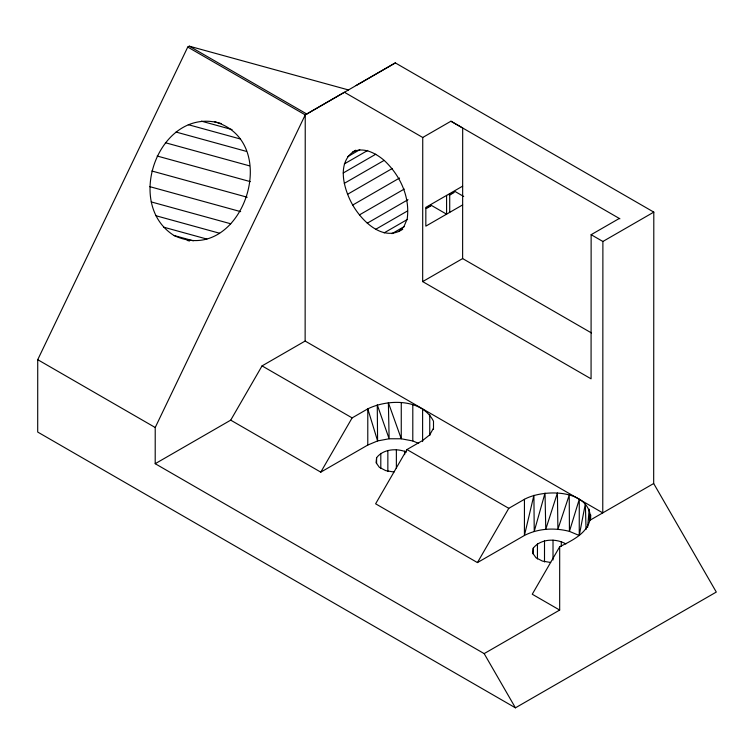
<?xml version="1.0" encoding="UTF-8"?>
<svg xmlns="http://www.w3.org/2000/svg" width="754" height="754" viewBox="0 0 754 754"><rect width="100%" height="100%" fill="white"/><g stroke="black" fill="none" stroke-linecap="round" stroke-linejoin="round"><path stroke-width="1.13" d="M348.536 89.962L189.282 46.173L187.746 47.059L37.728 359.686L37.7 432.051L515.434 707.827L716.3 592.06L653.68 483.512L653.803 212.119L395.322 62.902L305.238 114.881L155.22 427.509L155.201 463.701L484.162 653.614L515.434 707.827M155.201 463.701L230.715 420.148L262.053 365.897L305.134 341.044L305.238 114.881L344.418 92.261L422.74 137.482L450.939 121.215L619.92 218.801M230.715 420.148L320.78 472.145L367.782 445.048L367.792 408.857C387.99 398.941 421.863 398.489 433.493 421.194L433.493 429.365M376.585 463.55L376.595 457.716C383.362 448.875 396.84 448.074 406.481 452.061M380.798 468.545L380.798 453.371M387.848 471.523L387.858 450.515M396.368 468.385L396.368 449.704M401.269 402.589L401.26 438.781L412.796 440.949L418.677 443.418M404.653 454.615L404.653 451.109M412.796 440.949L412.806 404.757M422.608 441.561L422.617 408.875M619.336 218.443L591.136 234.692L591.07 378.828L422.674 281.6L422.74 137.482M429.742 435.548L429.752 414.54M422.674 281.6L462.626 258.575L462.683 128.01L450.939 121.215M559.685 546.763L559.675 610.061L532.258 594.237L559.685 546.763C573.106 539.977 590.052 532.286 590.618 514.841L590.571 518.375C589.553 488.922 543.662 488.809 524.445 499.299L524.426 535.481L477.433 562.588L375.615 503.804L406.953 449.544L422.617 440.515L429.752 434.851L433.493 428.197M533.238 553.992L533.238 548.158C540.731 538.639 555.934 538.139 565.877 543.936M537.442 558.987L537.451 543.813M544.501 561.966L544.511 540.948M553.012 559.986L553.021 540.147M561.296 546.216L561.296 541.551M579.251 535.5L579.27 499.308L569.44 531.381C554.548 527.517 538.224 528.318 524.426 535.481L533.907 495.284L534.237 531.372L545.019 493.097L545.773 529.214L557.404 492.984L557.903 529.214L569.223 495.124L569.44 531.381L579.251 535.5L585.34 503.861L586.056 529.506M653.803 212.119L602.889 241.478L602.766 512.88L305.134 341.044M587.592 527.442L589.213 509.157L589.487 520.873M376.595 457.716L376.067 462.683L379.328 467.291L385.728 470.628L394.012 472.032M533.238 548.158L532.71 553.125L535.971 557.734L542.38 561.07L550.656 562.475M402.759 229.235C383.23 242.288 362.024 221.271 352.712 205.041C343.645 189.103 335.775 161.139 355.794 150.187M214.39 121.696C284.578 141.281 241.544 267.123 174.023 235.512C122.911 203.316 160.404 104.919 221.205 123.571M320.78 472.145L352.127 417.895L367.792 408.857L377.594 440.93L389.13 438.771L401.26 438.781L388.376 402.664L389.13 438.771L377.264 404.851L377.594 440.93L367.782 445.048M477.433 562.588L508.78 508.328L524.445 499.299M398.678 231.582L403.852 226.794L407.179 218.98C410.28 196.907 400.091 175.211 384.135 160.357C375.709 153.213 363.739 146.625 352.74 151.95M356.142 85.522L395.322 62.902M347.566 156.747L359.79 149.697M344.314 163.92L367.735 150.414M343.202 173.005L375.784 154.212M344.305 183.354L384.022 160.451M347.556 194.287L392.353 168.444M352.712 205.041L399.554 178.029M359.441 214.899L404.248 189.056M367.283 223.175L408.008 199.687M375.69 229.31L407.254 211.101M462.654 186.144L425.84 207.378L425.831 226.134L462.645 204.909M449.026 194.852L454.954 191.431L463.691 196.474M384.106 232.892L407.528 219.386M426.453 208.453L430.949 205.87M449.865 194.947L453.936 192.6M391.948 233.665L404.163 226.615M589.468 520.543L653.68 483.512M484.162 653.614L559.675 610.061M426.123 208.066L431.071 205.22L446.585 214.174L446.585 195.418M201.384 121.149L232.053 129.584M188.302 124.683L240.545 139.047M176.031 132.044L246.435 151.394M165.399 142.732L249.442 165.833M157.152 156.021L250.271 181.62M151.837 170.998L247.227 197.228M149.82 186.662L240.667 211.638M151.234 201.921L230.733 223.778M155.993 215.757L219.593 233.24M163.759 227.208L206.916 239.075M174.023 235.512L193.326 240.818M187.199 240.394L189.471 241.016M591.136 234.692L602.889 241.478M189.282 46.173L306.765 114.005M187.746 47.059L305.238 114.881M462.626 258.575L591.456 332.948M262.053 365.897L352.127 417.895M406.953 449.544L508.78 508.328M37.728 359.686L155.22 427.509M449.714 193.608L449.723 212.364"/></g></svg>
